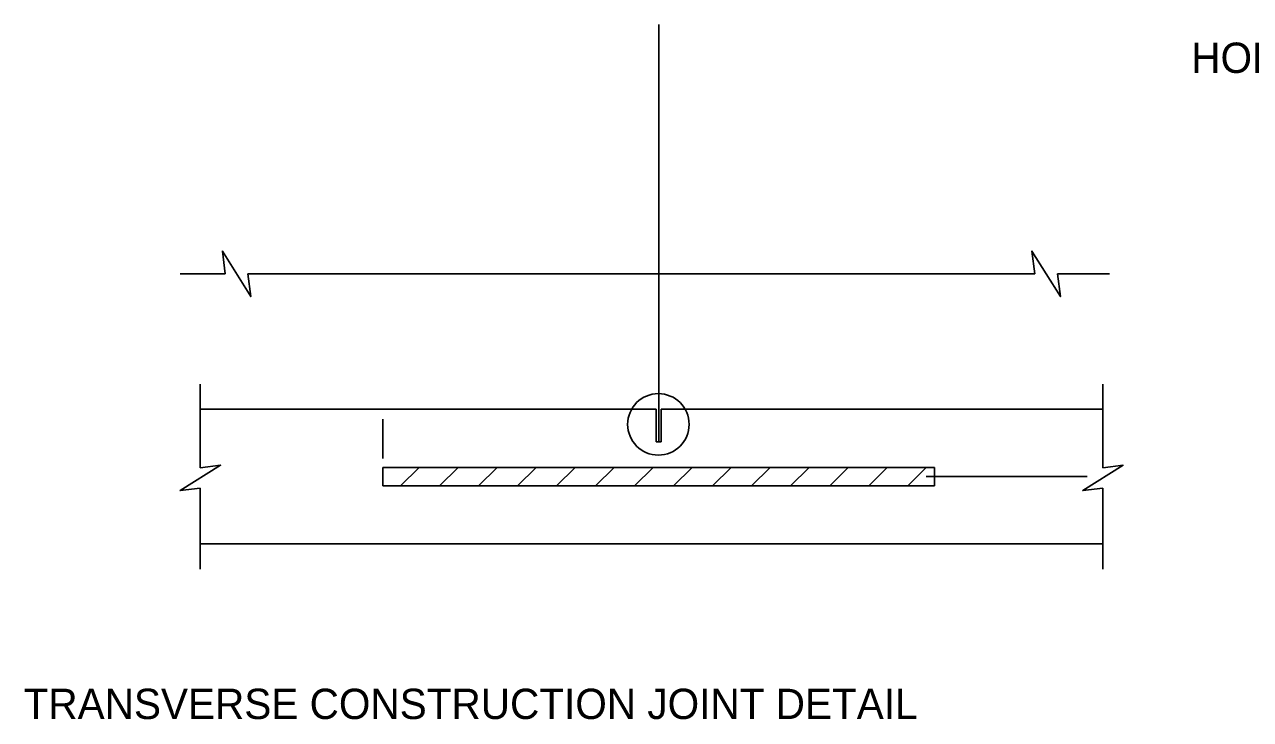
# Model space of a CAD drawing. Extents: x -924.2 to -895.3, y 391.1 to 435.2.
# Drawn here: x -917.95 to -912.39, y 394.9 to 398.05 of the extents above; entities that cross this region are included whole.
import ezdxf

# ---------------------------------------------------------------- set-up
doc = ezdxf.new("R2010")
doc.units = 0
for name, color, linetype in [('rd_NO-PLOT', 7, 'Continuous'), ('rd_PAVEMENT', 7, 'Continuous'), ('str_Center-Line-A', 7, 'Continuous'), ('str_Non-Metallic-Components-B', 7, 'Continuous'), ('str_Reinforcement-A', 7, 'Continuous')]:
    doc.layers.add(name, color=color, linetype=linetype)

msp = doc.modelspace()

# ---------------------------------------------------------------- linework, layer by layer
at = {"layer": 'rd_PAVEMENT'}
for p, q in [((-917.2416, 396.9219), (-917.0367, 396.9219)), ((-916.9337, 396.9219), (-915.0719, 396.9219)), ((-915.0719, 396.9219), (-913.3673, 396.9219)), ((-913.0287, 396.9219), (-913.2643, 396.9219)), ((-917.1497, 396.4227), (-917.1497, 396.1511)), ((-913.0589, 396.4227), (-913.0589, 396.1511)), ((-917.1497, 396.3082), (-915.0831, 396.3082)), ((-915.0606, 396.3082), (-913.0589, 396.3082)), ((-916.3219, 396.2636), (-916.3219, 396.0853)), ((-917.1497, 396.0432), (-917.1497, 396.1691)), ((-913.0589, 396.0432), (-913.0589, 396.1691)), ((-916.2417, 395.9619), (-916.1584, 396.0452)), ((-916.065, 395.9619), (-915.9816, 396.0452)), ((-915.8882, 395.9619), (-915.8049, 396.0452)), ((-915.7114, 395.9619), (-915.6281, 396.0452)), ((-915.5346, 395.9619), (-915.4513, 396.0452)), ((-915.3579, 395.9619), (-915.2745, 396.0452)), ((-915.1811, 395.9619), (-915.0977, 396.0452)), ((-915.0043, 395.9619), (-914.921, 396.0452)), ((-914.8275, 395.9619), (-914.7442, 396.0452)), ((-914.6508, 395.9619), (-914.5674, 396.0452)), ((-914.474, 395.9619), (-914.3906, 396.0452)), ((-914.2972, 395.9619), (-914.2139, 396.0452)), ((-914.1204, 395.9619), (-914.0371, 396.0452)), ((-913.9436, 395.9619), (-913.8603, 396.0452)), ((-917.1497, 395.8257), (-917.1497, 395.9516)), ((-913.0589, 395.8257), (-913.0589, 395.9516)), ((-913.0589, 395.9401), (-913.0589, 395.5844)), ((-917.1497, 395.8257), (-917.1497, 395.5844)), ((-917.1497, 395.6988), (-913.8219, 395.6988)), ((-917.1497, 395.6988), (-913.8219, 395.6988)), ((-913.8219, 395.6988), (-913.0589, 395.6988)), ((-913.8219, 395.6988), (-913.0589, 395.6988))]:
    msp.add_line(p, q, dxfattribs=at)
for points in [[(-916.9337, 396.9219), (-916.9208, 396.8189), (-917.0496, 397.0249), (-917.0367, 396.9219)], [(-913.3673, 396.9219), (-913.3802, 397.0249), (-913.2514, 396.8189), (-913.2643, 396.9219)], [(-917.1497, 396.0432), (-917.0581, 396.0546), (-917.2413, 395.9401), (-917.1497, 395.9516)], [(-913.0589, 396.0432), (-912.9673, 396.0546), (-913.1504, 395.9401), (-913.0589, 395.9516)]]:
    msp.add_lwpolyline(points, dxfattribs=at)
msp.add_circle((-915.0736, 396.24), 0.1392, dxfattribs=at)
at = {"layer": 'str_Center-Line-A'}
for p, q in [((-915.0719, 396.1609), (-915.0719, 398.0509)), ((-913.8593, 396.0035), (-913.1304, 396.0035))]:
    msp.add_line(p, q, dxfattribs=at)
at = {"layer": 'str_Non-Metallic-Components-B'}
for p, q in [((-915.0831, 396.1609), (-915.0831, 396.3082)), ((-915.0606, 396.1609), (-915.0606, 396.3082)), ((-915.0831, 396.1609), (-915.0606, 396.1609))]:
    msp.add_line(p, q, dxfattribs=at)
at = {"layer": 'str_Reinforcement-A'}
for p, q in [((-916.3219, 396.0452), (-916.3219, 395.9619)), ((-916.3219, 396.0452), (-913.8219, 396.0452)), ((-913.8219, 396.0452), (-913.8219, 395.9619)), ((-916.3219, 395.9619), (-913.8219, 395.9619))]:
    msp.add_line(p, q, dxfattribs=at)

# ---------------------------------------------------------------- texts
at = {"layer": 'rd_NO-PLOT'}
for s, p in [('HORIZONTAL SKEW TOLERANCE', (-912.6582, 397.8318)), ('TRANSVERSE CONSTRUCTION JOINT DETAIL', (-917.9506, 394.9053))]:
    msp.add_text(s, height=0.13737, dxfattribs=at).set_placement(p)

doc.saveas('drawing.dxf')
